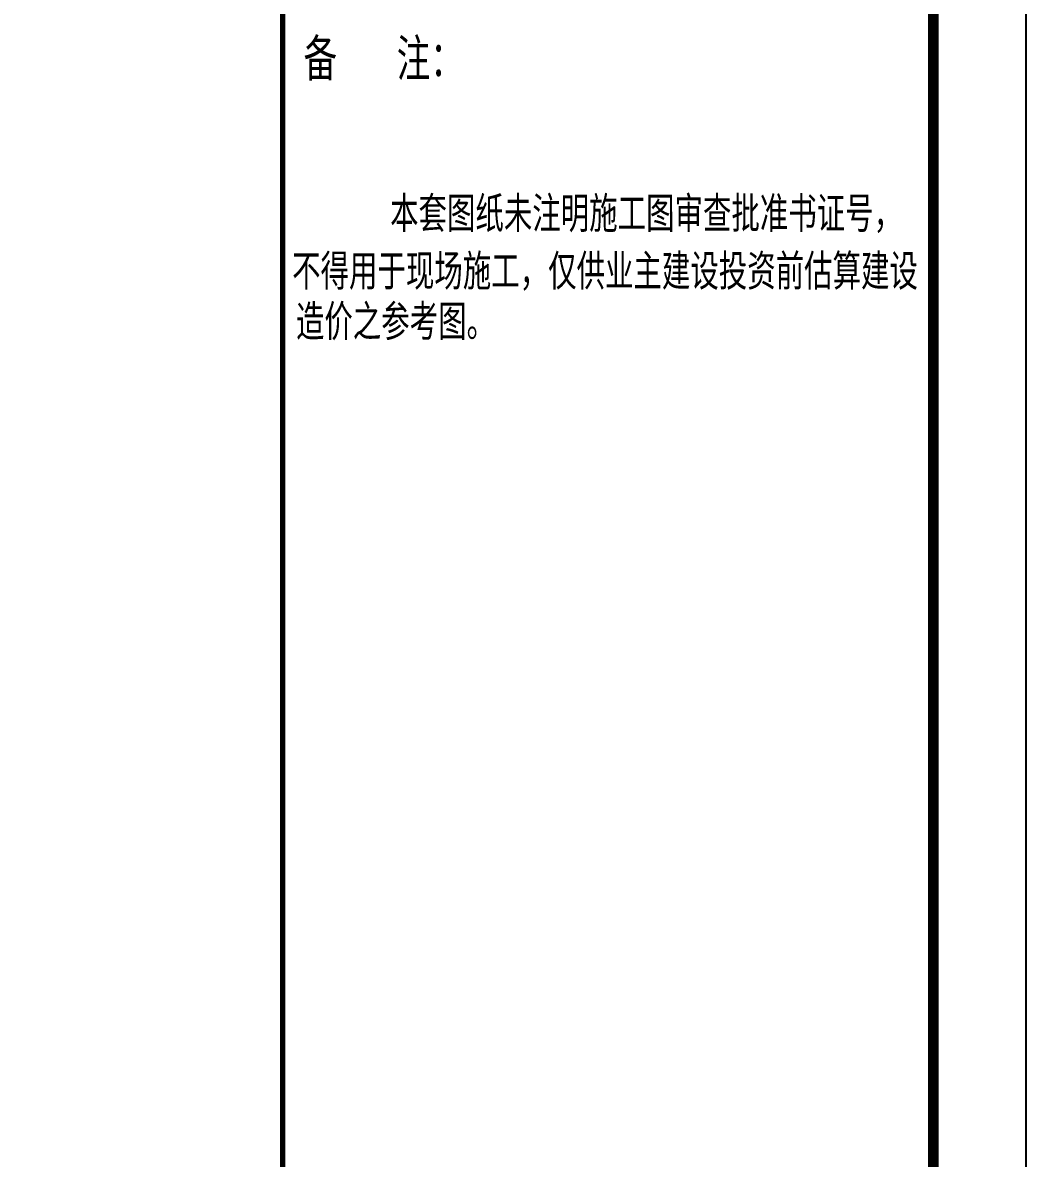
# Model space of a CAD drawing. Header units: millimetres. Extents: x 591771 to 1936534, y -622016 to 355666.
# Drawn here: x 668564 to 679360, y 199870 to 212083 of the extents above; entities that cross this region are included whole.
import ezdxf

# ---------------------------------------------------------------- set-up
doc = ezdxf.new("R2010")
doc.units = ezdxf.units.MM
doc.header["$LTSCALE"] = 80
doc.layers.add('\\M+5CDBC\\M+5BFF2', color=252, linetype='Continuous')
doc.layers.add('HZ', color=2, linetype='Continuous')
doc.styles.add('_HZTXT', font='txt.shx', dxfattribs={"width": 0.8, "bigfont": 'hztxt.shx'})

msp = doc.modelspace()

# ---------------------------------------------------------------- linework, layer by layer
at = {"layer": '\\M+5CDBC\\M+5BFF2', "color": 2}
msp.add_lwpolyline([(595259.9, 164227.6), (679359.9, 164227.6), (679359.9, 223627.6), (595259.9, 223627.6)], close=True, dxfattribs=at)
at = {"layer": '\\M+5CDBC\\M+5BFF2', "color": 2, "const_width": 112.5}
msp.add_lwpolyline([(596260, 165227.6), (678359.9, 165227.6), (678359.9, 222627.6), (596260, 222627.6)], close=True, dxfattribs=at)
at = {"layer": '\\M+5CDBC\\M+5BFF2', "color": 2, "const_width": 56.2}
msp.add_lwpolyline([(671359.7, 165227.6), (671359.7, 222627.6)], dxfattribs=at)

# ---------------------------------------------------------------- texts
at = {"layer": '\\M+5CDBC\\M+5BFF2', "color": 2, "style": '_HZTXT', "width": 0.8}
msp.add_text('备  注：', height=450, dxfattribs=at).set_placement((671585.6, 211460.8))
at = {"layer": 'HZ', "color": 1, "style": '_HZTXT', "width": 0.8}
for s, p in [('本套图纸未注明施工图审查批准书证号，', (672515.8, 209831.4)), ('不得用于现场施工，仅供业主建设投资前估算建设', (671462, 209211.6)), ('造价之参考图。', (671502.8, 208669.2))]:
    msp.add_text(s, height=382.5, rotation=0.0025, dxfattribs=at).set_placement(p)

doc.saveas('drawing.dxf')
